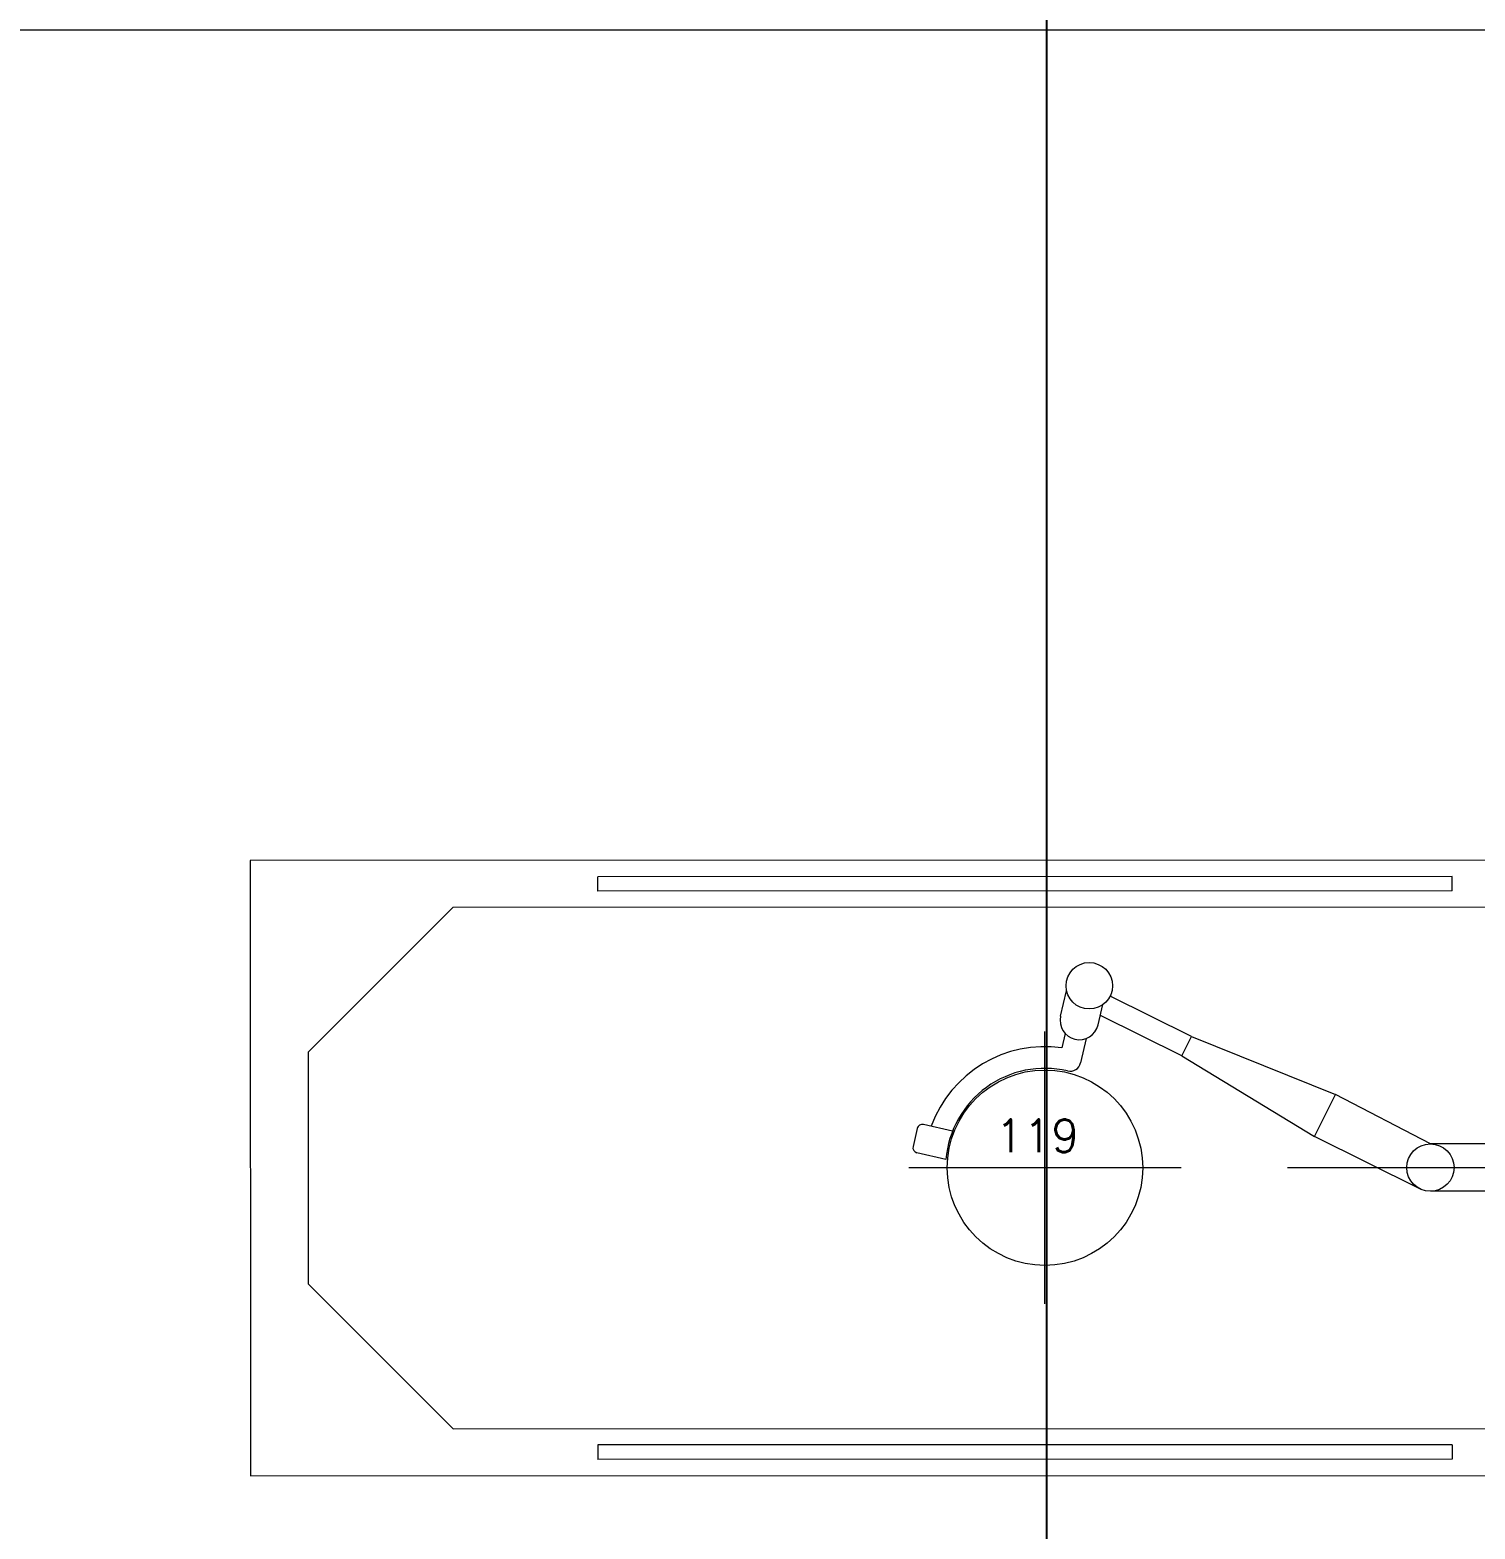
# Model space of a CAD drawing. Header units: metres. Extents: x -18745 to 220762, y -1579758 to -1356048.
# Drawn here: x 172309 to 174305, y -1417350 to -1415279 of the extents above; entities that cross this region are included whole.
import ezdxf

# ---------------------------------------------------------------- set-up
doc = ezdxf.new("R2010")
doc.units = ezdxf.units.M
doc.layers.get('0').update_dxf_attribs({"lineweight": 0})
doc.layers.add('A-100 - Copy$0$axes', color=8, linetype='Continuous')
for name, color, linetype, lineweight in [('A-100 - Copy$0$Medical Equipment and Furniture', 8, 'Continuous', 0), ('A-100 - Copy$0$Medical Equipment and Furniture1', 8, 'Continuous', 5), ('A-100 - Copy$0$Walls', 8, 'Continuous', 0)]:
    doc.layers.add(name, color=color, linetype=linetype, lineweight=lineweight)
doc.styles.add('A-100 - Copy$0$list_ghTextstyle', font='romans.shx', dxfattribs={"height": 0.25})

# ---------------------------------------------------------------- blocks, each defined once
blk = doc.blocks.new('A-100 - Copy$0$HF16786E-P')
at = {"layer": 'A-100 - Copy$0$Medical Equipment and Furniture1'}
for p, q in [((0, 0.425), (-2.14, 0.425)), ((-2.14, 0.425), (-2.14, -0.425)), ((-0.48, 0.4025), (-1.66, 0.4025)), ((-1.66, 0.3825), (-1.66, 0.4025)), ((-0.48, 0.3825), (-0.48, 0.4025)), ((-0.48, 0.3825), (-1.66, 0.3825)), ((-1.86, 0.36), (-2.06, 0.16)), ((-0.28, 0.36), (-1.86, 0.36)), ((-2.06, 0.16), (-2.06, -0.16)), ((-2.06, -0.16), (-1.86, -0.36)), ((-1.86, -0.36), (-0.28, -0.36)), ((-0.48, -0.3825), (-1.66, -0.3825)), ((-1.66, -0.3825), (-1.66, -0.4025)), ((-0.48, -0.3825), (-0.48, -0.4025)), ((-0.48, -0.4025), (-1.66, -0.4025)), ((-2.14, -0.425), (0, -0.425))]:
    blk.add_line(p, q, dxfattribs=at)
for points in [[(-0.48, 0.3825), (-0.48, 0.3825), (-0.48, 0.3825), (-0.48, 0.3825), (-0.48, 0.3825), (-0.48, 0.3825), (-0.48, 0.3825), (-0.48, 0.3825), (-0.48, 0.3825), (-0.48, 0.3825), (-0.48, 0.3825), (-0.48, 0.3825), (-0.48, 0.3825), (-0.48, 0.3825), (-0.48, 0.3825), (-0.48, 0.3825), (-0.48, 0.3825), (-0.48, 0.3825), (-0.48, 0.3825), (-0.48, 0.3825), (-0.48, 0.3825), (-0.48, 0.3825), (-0.48, 0.3825), (-0.48, 0.3825), (-0.48, 0.3825), (-0.48, 0.3825), (-0.48, 0.3825), (-0.48, 0.3825), (-0.48, 0.3825), (-0.48, 0.3825), (-0.48, 0.3825), (-0.48, 0.3825), (-0.48, 0.3825), (-0.48, 0.3825), (-0.48, 0.3825), (-0.48, 0.3825), (-0.48, 0.3825), (-0.48, 0.3825), (-0.48, 0.3825), (-0.48, 0.3825), (-0.48, 0.3825), (-0.48, 0.3825), (-0.48, 0.3825), (-0.48, 0.3825), (-0.48, 0.3825), (-0.48, 0.3825), (-0.48, 0.3825), (-0.48, 0.3825), (-0.48, 0.3825), (-0.48, 0.3825), (-0.48, 0.3825), (-0.48, 0.3825), (-0.48, 0.3825), (-0.48, 0.3825), (-0.48, 0.3825), (-0.48, 0.3825), (-0.48, 0.3825), (-0.48, 0.3825), (-0.48, 0.3825), (-0.48, 0.3825), (-0.48, 0.3825), (-0.48, 0.3825), (-0.48, 0.3825), (-0.48, 0.3825), (-0.48, 0.3825), (-0.48, 0.3825), (-0.48, 0.3825), (-0.48, 0.3825), (-0.48, 0.3825), (-0.48, 0.3825), (-0.48, 0.3825), (-0.48, 0.3825), (-0.48, 0.3825), (-0.48, 0.3825), (-0.48, 0.3825), (-0.48, 0.3825), (-0.48, 0.3825), (-0.48, 0.3825), (-0.48, 0.3825), (-0.48, 0.3825), (-0.48, 0.3825), (-0.48, 0.3825), (-0.48, 0.3825), (-0.48, 0.3825), (-0.48, 0.3825), (-0.48, 0.3825), (-0.48, 0.3825), (-0.48, 0.3825), (-0.48, 0.3825), (-0.48, 0.3825), (-0.48, 0.3825), (-0.48, 0.3825), (-0.48, 0.3825), (-0.48, 0.3825), (-0.48, 0.3825), (-0.48, 0.3825), (-0.48, 0.3825), (-0.48, 0.3825), (-0.48, 0.3825), (-0.48, 0.3825), (-0.48, 0.3825), (-0.48, 0.3825), (-0.48, 0.3825), (-0.48, 0.3825), (-0.48, 0.3825), (-0.48, 0.3825), (-0.48, 0.3825), (-0.48, 0.3825), (-0.48, 0.3825), (-0.48, 0.3825), (-0.48, 0.3825), (-0.48, 0.3825), (-0.48, 0.3825), (-0.48, 0.3825), (-0.48, 0.3825), (-0.48, 0.3825), (-0.48, 0.3825), (-0.48, 0.3825), (-0.48, 0.3825), (-0.48, 0.3825), (-0.48, 0.3825), (-0.48, 0.3825), (-0.48, 0.3825), (-0.48, 0.3825), (-0.48, 0.3825), (-0.48, 0.3825), (-0.48, 0.3825), (-0.48, 0.3825), (-0.48, 0.3825), (-0.48, 0.3825), (-0.48, 0.3825), (-0.48, 0.3825), (-0.48, 0.3825), (-0.48, 0.3825), (-0.48, 0.3825), (-0.48, 0.3825), (-0.48, 0.3825), (-0.48, 0.3825), (-0.48, 0.3825), (-0.48, 0.3825), (-0.48, 0.3825), (-0.48, 0.3825), (-0.48, 0.3825), (-0.48, 0.3825), (-0.48, 0.3825), (-0.48, 0.3825), (-0.48, 0.3825), (-0.48, 0.3825), (-0.48, 0.3825), (-0.48, 0.3825), (-0.48, 0.3825), (-0.48, 0.3825), (-0.48, 0.3825), (-0.48, 0.3825), (-0.48, 0.3825), (-0.48, 0.3825), (-0.48, 0.3825), (-0.48, 0.3825), (-0.48, 0.3825), (-0.48, 0.3825), (-0.48, 0.3825), (-0.48, 0.3825), (-0.48, 0.3825), (-0.48, 0.3825), (-0.48, 0.3825), (-0.48, 0.3825), (-0.48, 0.3825), (-0.48, 0.3825), (-0.48, 0.3825), (-0.48, 0.3825), (-0.48, 0.3825), (-0.48, 0.3825), (-0.48, 0.3825), (-0.48, 0.3825), (-0.48, 0.3825), (-0.48, 0.3825), (-0.48, 0.3825), (-0.48, 0.3825), (-0.48, 0.3825), (-0.48, 0.3825), (-0.48, 0.3825), (-0.48, 0.3825), (-0.48, 0.3825), (-0.48, 0.3825), (-0.48, 0.3825), (-0.48, 0.3825), (-0.48, 0.3825), (-0.48, 0.3825), (-0.48, 0.3825), (-0.48, 0.3825), (-0.48, 0.3825), (-0.48, 0.3825), (-0.48, 0.3825), (-0.48, 0.3825), (-0.48, 0.3825), (-0.48, 0.3825), (-0.48, 0.3825), (-0.48, 0.3825), (-0.48, 0.3825), (-0.48, 0.3825), (-0.48, 0.3825), (-0.48, 0.3825), (-0.48, 0.3825), (-0.48, 0.3825), (-0.48, 0.3825), (-0.48, 0.3825), (-0.48, 0.3825), (-0.48, 0.3825), (-0.48, 0.3825), (-0.48, 0.3825), (-0.48, 0.3825), (-0.48, 0.3825), (-0.48, 0.3825), (-0.48, 0.3825), (-0.48, 0.3825), (-0.48, 0.3825), (-0.48, 0.3825), (-0.48, 0.3825), (-0.48, 0.3825)], [(-0.48, 0.3825), (-0.48, 0.3825), (-0.48, 0.3825), (-0.48, 0.3825), (-0.48, 0.3825), (-0.48, 0.3825), (-0.48, 0.3825), (-0.48, 0.3825), (-0.48, 0.3825), (-0.48, 0.3825), (-0.48, 0.3825), (-0.48, 0.3825), (-0.48, 0.3825), (-0.48, 0.3825), (-0.48, 0.3825), (-0.48, 0.3825), (-0.48, 0.3825), (-0.48, 0.3825), (-0.48, 0.3825), (-0.48, 0.3825), (-0.48, 0.3825), (-0.48, 0.3825), (-0.48, 0.3825), (-0.48, 0.3825), (-0.48, 0.3825), (-0.48, 0.3825), (-0.48, 0.3825), (-0.48, 0.3825), (-0.48, 0.3825), (-0.48, 0.3825), (-0.48, 0.3825), (-0.48, 0.3825), (-0.48, 0.3825), (-0.48, 0.3825), (-0.48, 0.3825), (-0.48, 0.3825), (-0.48, 0.3825), (-0.48, 0.3825), (-0.48, 0.3825), (-0.48, 0.3825), (-0.48, 0.3825), (-0.48, 0.3825), (-0.48, 0.3825), (-0.48, 0.3825), (-0.48, 0.3825), (-0.48, 0.3825), (-0.48, 0.3825), (-0.48, 0.3825), (-0.48, 0.3825), (-0.48, 0.3825), (-0.48, 0.3825), (-0.48, 0.3825), (-0.48, 0.3825), (-0.48, 0.3825), (-0.48, 0.3825), (-0.48, 0.3825), (-0.48, 0.3825), (-0.48, 0.3825), (-0.48, 0.3825), (-0.48, 0.3825), (-0.48, 0.3825), (-0.48, 0.3825), (-0.48, 0.3825), (-0.48, 0.3825), (-0.48, 0.3825), (-0.48, 0.3825), (-0.48, 0.3825), (-0.48, 0.3825), (-0.48, 0.3825), (-0.48, 0.3825), (-0.48, 0.3825), (-0.48, 0.3825), (-0.48, 0.3825), (-0.48, 0.3825), (-0.48, 0.3825), (-0.48, 0.3825), (-0.48, 0.3825), (-0.48, 0.3825), (-0.48, 0.3825), (-0.48, 0.3825), (-0.48, 0.3825), (-0.48, 0.3825), (-0.48, 0.3825), (-0.48, 0.3825), (-0.48, 0.3825), (-0.48, 0.3825), (-0.48, 0.3825), (-0.48, 0.3825), (-0.48, 0.3825), (-0.48, 0.3825), (-0.48, 0.3825), (-0.48, 0.3825), (-0.48, 0.3825), (-0.48, 0.3825), (-0.48, 0.3825), (-0.48, 0.3825), (-0.48, 0.3825), (-0.48, 0.3825), (-0.48, 0.3825), (-0.48, 0.3825), (-0.48, 0.3825), (-0.48, 0.3825), (-0.48, 0.3825), (-0.48, 0.3825), (-0.48, 0.3825), (-0.48, 0.3825), (-0.48, 0.3825), (-0.48, 0.3825), (-0.48, 0.3825), (-0.48, 0.3825), (-0.48, 0.3825), (-0.48, 0.3825), (-0.48, 0.3825), (-0.48, 0.3825), (-0.48, 0.3825), (-0.48, 0.3825), (-0.48, 0.3825), (-0.48, 0.3825), (-0.48, 0.3825), (-0.48, 0.3825), (-0.48, 0.3825), (-0.48, 0.3825), (-0.48, 0.3825), (-0.48, 0.3825), (-0.48, 0.3825), (-0.48, 0.3825), (-0.48, 0.3825), (-0.48, 0.3825), (-0.48, 0.3825), (-0.48, 0.3825), (-0.48, 0.3825), (-0.48, 0.3825), (-0.48, 0.3825), (-0.48, 0.3825), (-0.48, 0.3825), (-0.48, 0.3825), (-0.48, 0.3825), (-0.48, 0.3825), (-0.48, 0.3825), (-0.48, 0.3825), (-0.48, 0.3825), (-0.48, 0.3825), (-0.48, 0.3825), (-0.48, 0.3825), (-0.48, 0.3825), (-0.48, 0.3825), (-0.48, 0.3825), (-0.48, 0.3825), (-0.48, 0.3825), (-0.48, 0.3825), (-0.48, 0.3825), (-0.48, 0.3825), (-0.48, 0.3825), (-0.48, 0.3825), (-0.48, 0.3825), (-0.48, 0.3825), (-0.48, 0.3825), (-0.48, 0.3825), (-0.48, 0.3825), (-0.48, 0.3825), (-0.48, 0.3825), (-0.48, 0.3825), (-0.48, 0.3825), (-0.48, 0.3825), (-0.48, 0.3825), (-0.48, 0.3825), (-0.48, 0.3825), (-0.48, 0.3825), (-0.48, 0.3825), (-0.48, 0.3825), (-0.48, 0.3825), (-0.48, 0.3825), (-0.48, 0.3825), (-0.48, 0.3825), (-0.48, 0.3825), (-0.48, 0.3825), (-0.48, 0.3825), (-0.48, 0.3825), (-0.48, 0.3825), (-0.48, 0.3825), (-0.48, 0.3825), (-0.48, 0.3825), (-0.48, 0.3825), (-0.48, 0.3825), (-0.48, 0.3825), (-0.48, 0.3825), (-0.48, 0.3825), (-0.48, 0.3825), (-0.48, 0.3825), (-0.48, 0.3825), (-0.48, 0.3825), (-0.48, 0.3825), (-0.48, 0.3825), (-0.48, 0.3825), (-0.48, 0.3825), (-0.48, 0.3825), (-0.48, 0.3825), (-0.48, 0.3825), (-0.48, 0.3825), (-0.48, 0.3825), (-0.48, 0.3825), (-0.48, 0.3825), (-0.48, 0.3825), (-0.48, 0.3825), (-0.48, 0.3825), (-0.48, 0.3825), (-0.48, 0.3825), (-0.48, 0.3825), (-0.48, 0.3825), (-0.48, 0.3825), (-0.48, 0.3825), (-0.48, 0.3825), (-0.48, 0.3825), (-0.48, 0.3825)], [(-0.48, 0.3825), (-0.48, 0.3825), (-0.48, 0.3825), (-0.48, 0.3825), (-0.48, 0.3825), (-0.48, 0.3825), (-0.48, 0.3825), (-0.48, 0.3825), (-0.48, 0.3825), (-0.48, 0.3825), (-0.48, 0.3825), (-0.48, 0.3825), (-0.48, 0.3825), (-0.48, 0.3825), (-0.48, 0.3825), (-0.48, 0.3825), (-0.48, 0.3825), (-0.48, 0.3825), (-0.48, 0.3825), (-0.48, 0.3825), (-0.48, 0.3825), (-0.48, 0.3825), (-0.48, 0.3825), (-0.48, 0.3825), (-0.48, 0.3825), (-0.48, 0.3825), (-0.48, 0.3825), (-0.48, 0.3825), (-0.48, 0.3825), (-0.48, 0.3825), (-0.48, 0.3825), (-0.48, 0.3825), (-0.48, 0.3825), (-0.48, 0.3825), (-0.48, 0.3825), (-0.48, 0.3825), (-0.48, 0.3825), (-0.48, 0.3825), (-0.48, 0.3825), (-0.48, 0.3825), (-0.48, 0.3825), (-0.48, 0.3825), (-0.48, 0.3825), (-0.48, 0.3825), (-0.48, 0.3825), (-0.48, 0.3825), (-0.48, 0.3825), (-0.48, 0.3825), (-0.48, 0.3825), (-0.48, 0.3825), (-0.48, 0.3825), (-0.48, 0.3825), (-0.48, 0.3825), (-0.48, 0.3825), (-0.48, 0.3825), (-0.48, 0.3825), (-0.48, 0.3825), (-0.48, 0.3825), (-0.48, 0.3825), (-0.48, 0.3825), (-0.48, 0.3825), (-0.48, 0.3825), (-0.48, 0.3825), (-0.48, 0.3825), (-0.48, 0.3825), (-0.48, 0.3825), (-0.48, 0.3825), (-0.48, 0.3825), (-0.48, 0.3825), (-0.48, 0.3825), (-0.48, 0.3825), (-0.48, 0.3825), (-0.48, 0.3825), (-0.48, 0.3825), (-0.48, 0.3825), (-0.48, 0.3825), (-0.48, 0.3825), (-0.48, 0.3825), (-0.48, 0.3825), (-0.48, 0.3825), (-0.48, 0.3825), (-0.48, 0.3825), (-0.48, 0.3825), (-0.48, 0.3825), (-0.48, 0.3825), (-0.48, 0.3825), (-0.48, 0.3825), (-0.48, 0.3825), (-0.48, 0.3825), (-0.48, 0.3825), (-0.48, 0.3825), (-0.48, 0.3825), (-0.48, 0.3825), (-0.48, 0.3825), (-0.48, 0.3825), (-0.48, 0.3825), (-0.48, 0.3825), (-0.48, 0.3825), (-0.48, 0.3825), (-0.48, 0.3825), (-0.48, 0.3825), (-0.48, 0.3825), (-0.48, 0.3825), (-0.48, 0.3825), (-0.48, 0.3825), (-0.48, 0.3825), (-0.48, 0.3825), (-0.48, 0.3825), (-0.48, 0.3825), (-0.48, 0.3825), (-0.48, 0.3825), (-0.48, 0.3825), (-0.48, 0.3825), (-0.48, 0.3825), (-0.48, 0.3825), (-0.48, 0.3825), (-0.48, 0.3825), (-0.48, 0.3825), (-0.48, 0.3825), (-0.48, 0.3825), (-0.48, 0.3825), (-0.48, 0.3825), (-0.48, 0.3825), (-0.48, 0.3825), (-0.48, 0.3825), (-0.48, 0.3825), (-0.48, 0.3825), (-0.48, 0.3825), (-0.48, 0.3825), (-0.48, 0.3825), (-0.48, 0.3825), (-0.48, 0.3825), (-0.48, 0.3825), (-0.48, 0.3825), (-0.48, 0.3825), (-0.48, 0.3825), (-0.48, 0.3825), (-0.48, 0.3825), (-0.48, 0.3825), (-0.48, 0.3825), (-0.48, 0.3825), (-0.48, 0.3825), (-0.48, 0.3825), (-0.48, 0.3825), (-0.48, 0.3825), (-0.48, 0.3825), (-0.48, 0.3825), (-0.48, 0.3825), (-0.48, 0.3825), (-0.48, 0.3825), (-0.48, 0.3825), (-0.48, 0.3825), (-0.48, 0.3825), (-0.48, 0.3825), (-0.48, 0.3825), (-0.48, 0.3825), (-0.48, 0.3825), (-0.48, 0.3825), (-0.48, 0.3825), (-0.48, 0.3825), (-0.48, 0.3825), (-0.48, 0.3825), (-0.48, 0.3825), (-0.48, 0.3825), (-0.48, 0.3825), (-0.48, 0.3825), (-0.48, 0.3825), (-0.48, 0.3825), (-0.48, 0.3825), (-0.48, 0.3825), (-0.48, 0.3825), (-0.48, 0.3825), (-0.48, 0.3825), (-0.48, 0.3825), (-0.48, 0.3825), (-0.48, 0.3825), (-0.48, 0.3825), (-0.48, 0.3825), (-0.48, 0.3825), (-0.48, 0.3825), (-0.48, 0.3825), (-0.48, 0.3825), (-0.48, 0.3825), (-0.48, 0.3825), (-0.48, 0.3825), (-0.48, 0.3825), (-0.48, 0.3825), (-0.48, 0.3825), (-0.48, 0.3825), (-0.48, 0.3825), (-0.48, 0.3825), (-0.48, 0.3825), (-0.48, 0.3825), (-0.48, 0.3825), (-0.48, 0.3825), (-0.48, 0.3825), (-0.48, 0.3825), (-0.48, 0.3825), (-0.48, 0.3825), (-0.48, 0.3825), (-0.48, 0.3825), (-0.48, 0.3825), (-0.48, 0.3825), (-0.48, 0.3825), (-0.48, 0.3825), (-0.48, 0.3825), (-0.48, 0.3825), (-0.48, 0.3825), (-0.48, 0.3825), (-0.48, 0.3825), (-0.48, 0.3825), (-0.48, 0.3825), (-0.48, 0.3825), (-0.48, 0.3825), (-0.48, 0.3825), (-0.48, 0.3825), (-0.48, 0.3825), (-0.48, 0.3825), (-0.48, 0.3825), (-0.48, 0.3825), (-0.48, 0.3825), (-0.48, 0.3825), (-0.48, 0.3825), (-0.48, 0.3825), (-0.48, 0.3825), (-0.48, 0.3825), (-0.48, 0.3825), (-0.48, 0.3825), (-0.48, 0.3825), (-0.48, 0.3825), (-0.48, 0.3825), (-0.48, 0.3825), (-0.48, 0.3825), (-0.48, 0.3825), (-0.48, 0.3825), (-0.48, 0.3825), (-0.48, 0.3825), (-0.48, 0.3825), (-0.48, 0.3825), (-0.48, 0.3825), (-0.48, 0.3825), (-0.48, 0.3825), (-0.48, 0.3825), (-0.48, 0.3825), (-0.48, 0.3825), (-0.48, 0.3825), (-0.48, 0.3825), (-0.48, 0.3825), (-0.48, 0.3825), (-0.48, 0.3825), (-0.48, 0.3825), (-0.48, 0.3825), (-0.48, 0.3825), (-0.48, 0.3825), (-0.48, 0.3825), (-0.48, 0.3825), (-0.48, 0.3825), (-0.48, 0.3825), (-0.48, 0.3825), (-0.48, 0.3825), (-0.48, 0.3825), (-0.48, 0.3825), (-0.48, 0.3825), (-0.48, 0.3825), (-0.48, 0.3825), (-0.48, 0.3825), (-0.48, 0.3825), (-0.48, 0.3825), (-0.48, 0.3825), (-0.48, 0.3825), (-0.48, 0.3825), (-0.48, 0.3825), (-0.48, 0.3825), (-0.48, 0.3825), (-0.48, 0.3825), (-0.48, 0.3825), (-0.48, 0.3825)]]:
    blk.add_lwpolyline(points, close=True, dxfattribs=at)
for points in [[(-0.48, 0.3825), (-0.48, 0.3825), (-0.48, 0.3825), (-0.48, 0.3825), (-0.48, 0.3825), (-0.48, 0.3825), (-0.48, 0.3825), (-0.48, 0.3825)], [(-0.48, 0.3825), (-0.48, 0.3825), (-0.48, 0.3825), (-0.48, 0.3825), (-0.48, 0.3825), (-0.48, 0.3825), (-0.48, 0.3825), (-0.48, 0.3825), (-0.48, 0.3825), (-0.48, 0.3825), (-0.48, 0.3825), (-0.48, 0.3825), (-0.48, 0.3825), (-0.48, 0.3825), (-0.48, 0.3825), (-0.48, 0.3825), (-0.48, 0.3825), (-0.48, 0.3825), (-0.48, 0.3825), (-0.48, 0.3825), (-0.48, 0.3825), (-0.48, 0.3825), (-0.48, 0.3825), (-0.48, 0.3825), (-0.48, 0.3825), (-0.48, 0.3825), (-0.48, 0.3825), (-0.48, 0.3825), (-0.48, 0.3825), (-0.48, 0.3825), (-0.48, 0.3825), (-0.48, 0.3825), (-0.48, 0.3825), (-0.48, 0.3825), (-0.48, 0.3825), (-0.48, 0.3825), (-0.48, 0.3825), (-0.48, 0.3825), (-0.48, 0.3825), (-0.48, 0.3825), (-0.48, 0.3825), (-0.48, 0.3825), (-0.48, 0.3825), (-0.48, 0.3825), (-0.48, 0.3825), (-0.48, 0.3825), (-0.48, 0.3825), (-0.48, 0.3825), (-0.48, 0.3825), (-0.48, 0.3825), (-0.48, 0.3825), (-0.48, 0.3825), (-0.48, 0.3825), (-0.48, 0.3825), (-0.48, 0.3825), (-0.48, 0.3825), (-0.48, 0.3825), (-0.48, 0.3825), (-0.48, 0.3825), (-0.48, 0.3825), (-0.48, 0.3825), (-0.48, 0.3825), (-0.48, 0.3825), (-0.48, 0.3825), (-0.48, 0.3825), (-0.48, 0.3825), (-0.48, 0.3825), (-0.48, 0.3825), (-0.48, 0.3825), (-0.48, 0.3825), (-0.48, 0.3825), (-0.48, 0.3825), (-0.48, 0.3825), (-0.48, 0.3825), (-0.48, 0.3825), (-0.48, 0.3825), (-0.48, 0.3825), (-0.48, 0.3825), (-0.48, 0.3825), (-0.48, 0.3825), (-0.48, 0.3825), (-0.48, 0.3825), (-0.48, 0.3825), (-0.48, 0.3825), (-0.48, 0.3825), (-0.48, 0.3825), (-0.48, 0.3825), (-0.48, 0.3825), (-0.48, 0.3825), (-0.48, 0.3825), (-0.48, 0.3825), (-0.48, 0.3825), (-0.48, 0.3825), (-0.48, 0.3825), (-0.48, 0.3825), (-0.48, 0.3825), (-0.48, 0.3825), (-0.48, 0.3825), (-0.48, 0.3825), (-0.48, 0.3825), (-0.48, 0.3825), (-0.48, 0.3825), (-0.48, 0.3825), (-0.48, 0.3825), (-0.48, 0.3825), (-0.48, 0.3825), (-0.48, 0.3825), (-0.48, 0.3825), (-0.48, 0.3825), (-0.48, 0.3825), (-0.48, 0.3825)], [(-0.48, 0.3825), (-0.48, 0.3825), (-0.48, 0.3825), (-0.48, 0.3825), (-0.48, 0.3825), (-0.48, 0.3825), (-0.48, 0.3825), (-0.48, 0.3825), (-0.48, 0.3825), (-0.48, 0.3825), (-0.48, 0.3825), (-0.48, 0.3825), (-0.48, 0.3825), (-0.48, 0.3825), (-0.48, 0.3825), (-0.48, 0.3825), (-0.48, 0.3825)], [(-0.48, 0.3825), (-0.48, 0.3825), (-0.48, 0.3825), (-0.48, 0.3825), (-0.48, 0.3825), (-0.48, 0.3825), (-0.48, 0.3825)], [(-0.48, 0.3825), (-0.48, 0.3825), (-0.48, 0.3825), (-0.48, 0.3825), (-0.48, 0.3825), (-0.48, 0.3825), (-0.48, 0.3825), (-0.48, 0.3825), (-0.48, 0.3825), (-0.48, 0.3825), (-0.48, 0.3825), (-0.48, 0.3825)], [(-0.48, 0.3825), (-0.48, 0.3825), (-0.48, 0.3825), (-0.48, 0.3825), (-0.48, 0.3825), (-0.48, 0.3825), (-0.48, 0.3825), (-0.48, 0.3825), (-0.48, 0.3825), (-0.48, 0.3825), (-0.48, 0.3825), (-0.48, 0.3825), (-0.48, 0.3825), (-0.48, 0.3825), (-0.48, 0.3825), (-0.48, 0.3825), (-0.48, 0.3825), (-0.48, 0.3825), (-0.48, 0.3825), (-0.48, 0.3825), (-0.48, 0.3825), (-0.48, 0.3825), (-0.48, 0.3825), (-0.48, 0.3825), (-0.48, 0.3825), (-0.48, 0.3825), (-0.48, 0.3825), (-0.48, 0.3825), (-0.48, 0.3825), (-0.48, 0.3825), (-0.48, 0.3825), (-0.48, 0.3825), (-0.48, 0.3825), (-0.48, 0.3825), (-0.48, 0.3825), (-0.48, 0.3825), (-0.48, 0.3825), (-0.48, 0.3825), (-0.48, 0.3825), (-0.48, 0.3825), (-0.48, 0.3825), (-0.48, 0.3825), (-0.48, 0.3825), (-0.48, 0.3825), (-0.48, 0.3825), (-0.48, 0.3825), (-0.48, 0.3825), (-0.48, 0.3825), (-0.48, 0.3825), (-0.48, 0.3825), (-0.48, 0.3825), (-0.48, 0.3825), (-0.48, 0.3825), (-0.48, 0.3825), (-0.48, 0.3825), (-0.48, 0.3825), (-0.48, 0.3825), (-0.48, 0.3825), (-0.48, 0.3825), (-0.48, 0.3825), (-0.48, 0.3825), (-0.48, 0.3825), (-0.48, 0.3825), (-0.48, 0.3825), (-0.48, 0.3825), (-0.48, 0.3825), (-0.48, 0.3825), (-0.48, 0.3825), (-0.48, 0.3825), (-0.48, 0.3825), (-0.48, 0.3825), (-0.48, 0.3825), (-0.48, 0.3825), (-0.48, 0.3825), (-0.48, 0.3825), (-0.48, 0.3825), (-0.48, 0.3825), (-0.48, 0.3825), (-0.48, 0.3825), (-0.48, 0.3825), (-0.48, 0.3825), (-0.48, 0.3825), (-0.48, 0.3825), (-0.48, 0.3825), (-0.48, 0.3825), (-0.48, 0.3825), (-0.48, 0.3825), (-0.48, 0.3825), (-0.48, 0.3825)], [(-0.48, 0.3825), (-0.48, 0.3825), (-0.48, 0.3825), (-0.48, 0.3825), (-0.48, 0.3825), (-0.48, 0.3825), (-0.48, 0.3825), (-0.48, 0.3825), (-0.48, 0.3825), (-0.48, 0.3825), (-0.48, 0.3825), (-0.48, 0.3825), (-0.48, 0.3825), (-0.48, 0.3825), (-0.48, 0.3825), (-0.48, 0.3825), (-0.48, 0.3825), (-0.48, 0.3825), (-0.48, 0.3825), (-0.48, 0.3825), (-0.48, 0.3825), (-0.48, 0.3825), (-0.48, 0.3825), (-0.48, 0.3825), (-0.48, 0.3825), (-0.48, 0.3825), (-0.48, 0.3825), (-0.48, 0.3825), (-0.48, 0.3825), (-0.48, 0.3825), (-0.48, 0.3825), (-0.48, 0.3825), (-0.48, 0.3825), (-0.48, 0.3825), (-0.48, 0.3825), (-0.48, 0.3825), (-0.48, 0.3825), (-0.48, 0.3825), (-0.48, 0.3825), (-0.48, 0.3825), (-0.48, 0.3825), (-0.48, 0.3825), (-0.48, 0.3825), (-0.48, 0.3825), (-0.48, 0.3825), (-0.48, 0.3825), (-0.48, 0.3825), (-0.48, 0.3825), (-0.48, 0.3825), (-0.48, 0.3825), (-0.48, 0.3825), (-0.48, 0.3825), (-0.48, 0.3825), (-0.48, 0.3825)], [(-0.48, 0.3825), (-0.48, 0.3825), (-0.48, 0.3825), (-0.48, 0.3825), (-0.48, 0.3825), (-0.48, 0.3825), (-0.48, 0.3825), (-0.48, 0.3825), (-0.48, 0.3825), (-0.48, 0.3825)], [(-0.48, 0.3825), (-0.48, 0.3825), (-0.48, 0.3825), (-0.48, 0.3825), (-0.48, 0.3825), (-0.48, 0.3825), (-0.48, 0.3825), (-0.48, 0.3825), (-0.48, 0.3825), (-0.48, 0.3825)], [(-0.48, 0.3825), (-0.48, 0.3825), (-0.48, 0.3825), (-0.48, 0.3825), (-0.48, 0.3825), (-0.48, 0.3825), (-0.48, 0.3825), (-0.48, 0.3825), (-0.48, 0.3825), (-0.48, 0.3825), (-0.48, 0.3825), (-0.48, 0.3825), (-0.48, 0.3825), (-0.48, 0.3825), (-0.48, 0.3825)], [(-0.48, 0.3825), (-0.48, 0.3825), (-0.48, 0.3825), (-0.48, 0.3825), (-0.48, 0.3825), (-0.48, 0.3825), (-0.48, 0.3825), (-0.48, 0.3825), (-0.48, 0.3825), (-0.48, 0.3825)], [(-0.48, 0.3825), (-0.48, 0.3825), (-0.48, 0.3825), (-0.48, 0.3825), (-0.48, 0.3825), (-0.48, 0.3825), (-0.48, 0.3825)], [(-0.48, 0.3825), (-0.48, 0.3825), (-0.48, 0.3825), (-0.48, 0.3825), (-0.48, 0.3825), (-0.48, 0.3825), (-0.48, 0.3825), (-0.48, 0.3825), (-0.48, 0.3825), (-0.48, 0.3825)], [(-0.48, 0.3825), (-0.48, 0.3825), (-0.48, 0.3825), (-0.48, 0.3825), (-0.48, 0.3825), (-0.48, 0.3825), (-0.48, 0.3825), (-0.48, 0.3825), (-0.48, 0.3825), (-0.48, 0.3825), (-0.48, 0.3825), (-0.48, 0.3825), (-0.48, 0.3825), (-0.48, 0.3825), (-0.48, 0.3825), (-0.48, 0.3825), (-0.48, 0.3825), (-0.48, 0.3825)], [(-0.48, 0.3825), (-0.48, 0.3825), (-0.48, 0.3825), (-0.48, 0.3825), (-0.48, 0.3825), (-0.48, 0.3825), (-0.48, 0.3825), (-0.48, 0.3825), (-0.48, 0.3825)]]:
    blk.add_lwpolyline(points, dxfattribs=at)
blk = doc.blocks.new('A-100 - Copy$0$ME12276-P')
for p, q in [((1.3224, 0.188, 0), (1.3224, -0.188, 0)), ((0.025, 0.075), (0.04, 0.075)), ((0.0138, 0, 0), (0.9874, 0, 0)), ((1.1344, 0, 0), (1.5104, 0, 0)), ((0.025, -0.075), (0.04, -0.075))]:
    blk.add_line(p, q)
at = {"extrusion": (1.35123e-06, 7.46508e-18, 1)}
for p, q in [((0.025, -0.1), (0.025, 0.1)), ((0.04, -0.075), (0.04, 0.075)), ((0.04, 0.0325, 0), (0.79, 0.0325, 0)), ((0.8045, 0.0291, 0), (0.95, -0.0431, 0)), ((1.4592, -0.0114, 0), (1.4993, -0.0208, 0)), ((0.04, -0.0325, 0), (0.79, -0.0329, 0)), ((0.79, -0.0329, 0), (0.9211, -0.1013, 0)), ((1.4988, -0.0544, 0), (1.5046, -0.0294, 0)), ((0.95, -0.0431, 0), (0.9211, -0.1013, 0)), ((1.1333, -0.1544, 0), (0.95, -0.0431, 0)), ((1.4501, -0.0504, 0), (1.4902, -0.0597, 0)), ((1.1199, -0.1813, 0), (0.9211, -0.1013, 0)), ((1.2653, -0.1786, 0), (1.2731, -0.1449, 0)), ((1.1333, -0.1544, 0), (1.1199, -0.1813, 0)), ((1.1333, -0.1544, 0), (1.2459, -0.2104, 0)), ((1.1199, -0.1813, 0), (1.2324, -0.2371, 0)), ((1.2945, -0.1854, 0), (1.2991, -0.1657, 0)), ((1.2489, -0.1973, 0), (1.2424, -0.2254, 0)), ((1.3008, -0.2094, 0), (1.2926, -0.2446, 0))]:
    blk.add_line(p, q, dxfattribs=at)
blk.add_lwpolyline([(0.025, 0.1), (0, 0.1), (0, -0.1), (0.025, -0.1)], close=True)
for centre, radius in [((1.3224, 0, 0), 0.135), ((0.79, -0.0002), 0.0327), ((1.2612, -0.2514, 0), 0.0321)]:
    blk.add_circle(centre, radius, dxfattribs=at)
blk.add_circle((0.0725, 0), 0.0325)
for centre, radius, start, end in [((1.3224, 0, 0), 0.1373, 256.8534, 355.2294), ((1.4977, -0.0277, 0), 0.00713, 346.8534, 76.8534), ((1.3224, 0, 0), 0.1673, 261.9975, 339.9874), ((1.4918, -0.0528, 0), 0.00713, 256.8534, 346.8534), ((1.2877, -0.1483, 0), 0.015, 76.8534, 166.8534), ((1.2749, -0.2034, 0), 0.0266, 346.8534, 166.8534)]:
    blk.add_arc(centre, radius, start, end, dxfattribs=at)
blk = doc.blocks.new('A-100 - Copy$0$K.219.49.84')
at = {"layer": 'A-100 - Copy$0$Medical Equipment and Furniture1', "xscale": 1000, "yscale": 1000, "zscale": 1000}
blk.add_blockref('A-100 - Copy$0$ME12276-P', (96933.1, -4961.7, 0), dxfattribs=at)
blk = doc.blocks.new('A-100 - Copy')
at = {"layer": 'A-100 - Copy$0$axes'}
blk.add_line((173713.3, -1477303.3, 0), (173713.3, -1391762.7, 0), dxfattribs=at)
at = {"layer": 'A-100 - Copy$0$Walls'}
blk.add_line((175033.3, -1415279.2, 0), (169601.2, -1415279.2, 0), dxfattribs=at)
at = {"layer": 'A-100 - Copy$0$Medical Equipment and Furniture', "xscale": 1000, "yscale": 1000, "zscale": 1000, "rotation": 0.01499365941642081}
blk.add_blockref('A-100 - Copy$0$HF16786E-P', (174753.3, -1416850.9, 0), dxfattribs=at)
at = {"layer": 'A-100 - Copy$0$Medical Equipment and Furniture', "rotation": 180}
blk.add_blockref('A-100 - Copy$0$K.219.49.84', (271966.4, -1421812.6, 0), dxfattribs=at)
at = {"layer": 'A-100 - Copy$0$Medical Equipment and Furniture', "style": 'A-100 - Copy$0$list_ghTextstyle'}
blk.add_text('119', height=45, dxfattribs=at).set_placement((173642.5, -1416829.2, 0))

msp = doc.modelspace()

# ---------------------------------------------------------------- block references
msp.add_blockref('A-100 - Copy', (0, 0))

doc.saveas('drawing.dxf')
